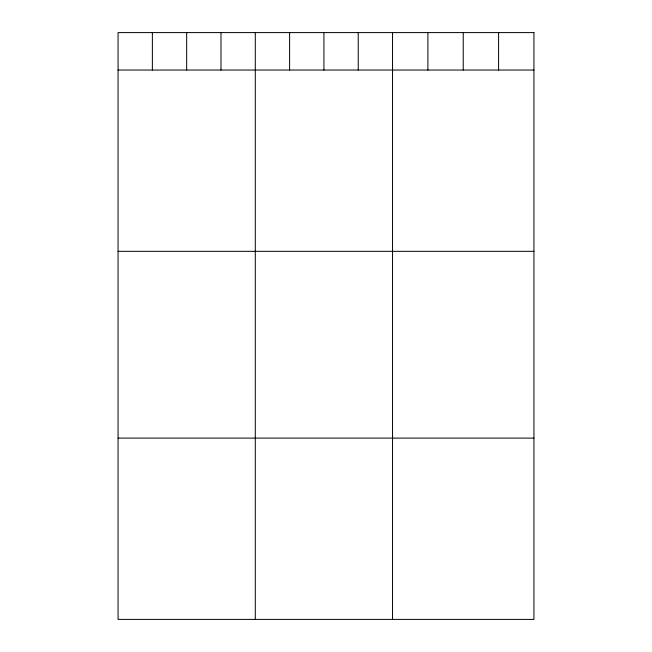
<?xml version="1.0" encoding="UTF-8"?>
<svg xmlns="http://www.w3.org/2000/svg" width="652" height="652" viewBox="0 0 652 652"><rect width="100%" height="100%" fill="white"/><g stroke="black" fill="none" stroke-linecap="round" stroke-linejoin="round"><path stroke-width="0.98" d="M118.061 70.041L533.939 70.041M118.061 251.33L533.939 251.33M118.061 438.111L533.939 438.111M498.593 32.6L498.593 70.041M463.238 32.6L463.238 70.041M427.891 32.6L427.891 70.041M392.545 32.6L392.545 619.4M358.233 32.6L358.233 70.041M323.922 32.6L323.922 70.041M289.61 32.6L289.61 70.041M255.299 32.6L255.299 619.4M220.987 32.6L220.987 70.041M186.676 32.6L186.676 70.041M152.372 32.6L152.372 70.041M533.939 32.6L118.061 32.6L118.061 619.4L533.939 619.4L533.939 32.6"/></g></svg>
